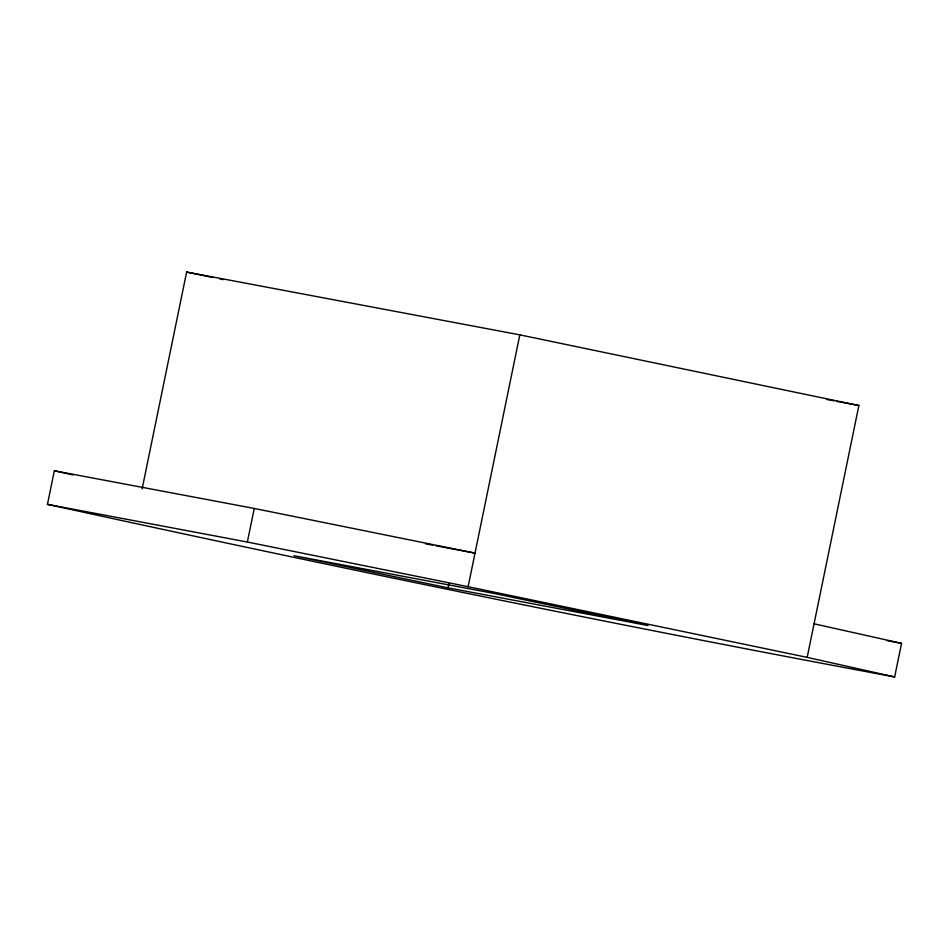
<?xml version="1.0" encoding="UTF-8"?>
<svg xmlns="http://www.w3.org/2000/svg" width="949" height="949" viewBox="0 0 949 949"><rect width="100%" height="100%" fill="white"/><g stroke="black" fill="none" stroke-linecap="round" stroke-linejoin="round"><path stroke-width="1.42" d="M448.153 587.87L294.036 555.746L493.943 593.422L648.072 625.545L448.153 587.87L448.711 583.469M814.064 623.79L901.55 643.351L894.658 676.934C611.286 624.335 328.995 565.901 47.45 504.358L54.342 470.775L254.249 508.45L475.01 553.125L435.721 545.722M142.125 488.901L186.633 272.066L519.815 334.855L858.869 405.508L807.172 657.372L894.658 676.934M47.45 504.358L247.357 542.033L254.249 508.45M807.172 657.372L468.118 586.707L519.815 334.855M826.864 399.482L834.135 400.858M837.054 401.403L858.869 405.508M425.543 543.801L432.815 545.177M887.066 640.622L901.55 643.351M247.357 542.033L468.118 586.707M186.633 272.066L212.718 277.499M219.954 279.018L222.861 279.623M54.342 470.775L72.99 474.951"/></g></svg>
